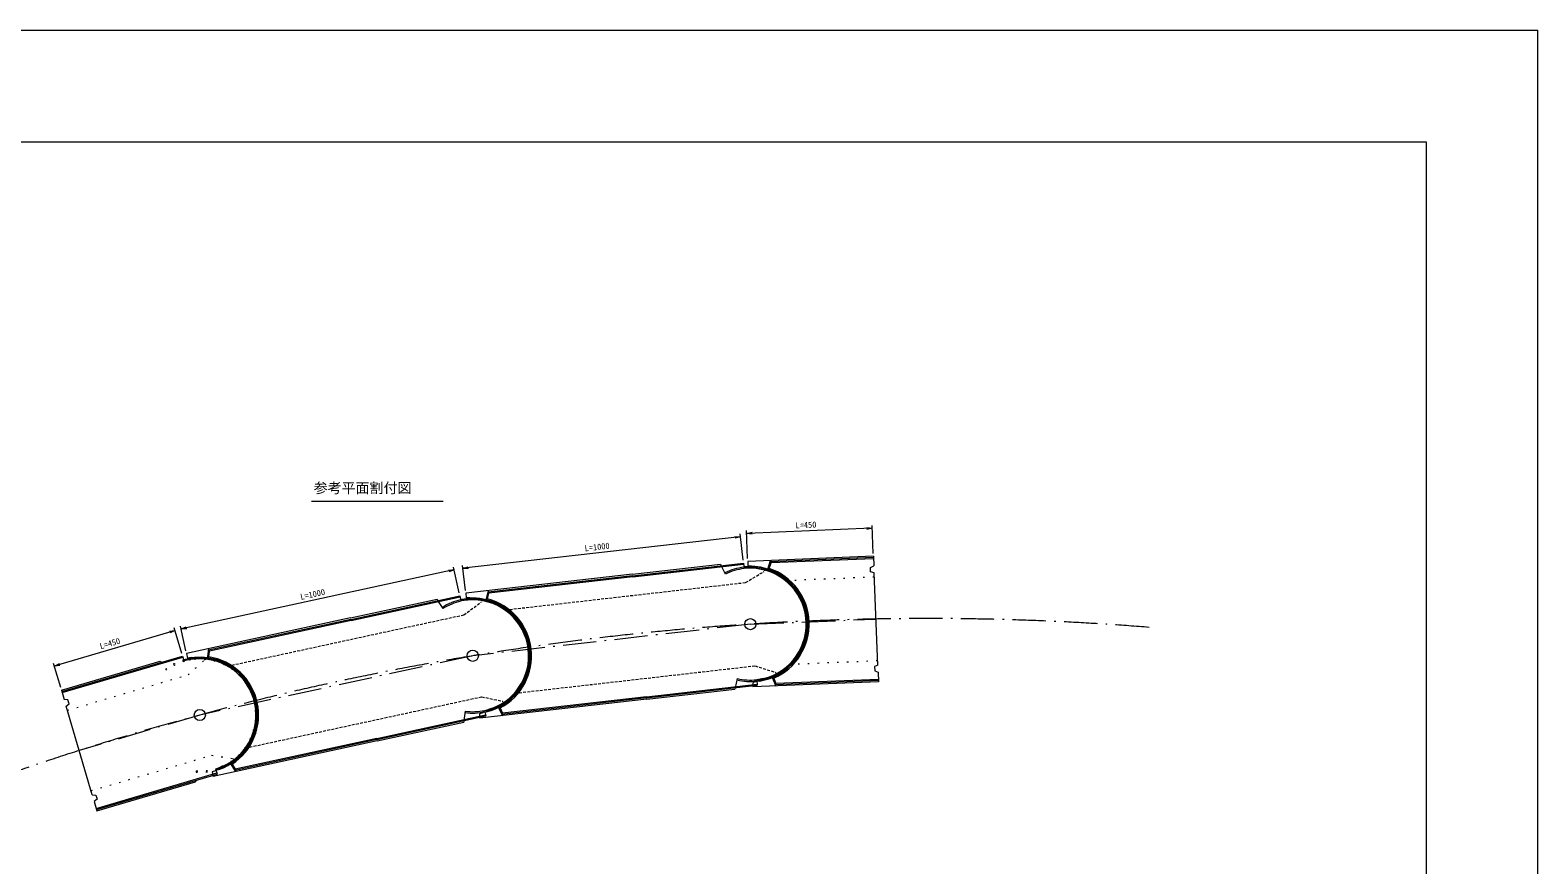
# Model space of a CAD drawing. Units: millimetres, scale not verified. Extents: x 43 to 84043, y -1 to 59399.
# Drawn here: x 57056 to 84043, y 44466 to 59399 of the extents above; entities that cross this region are included whole.
import ezdxf
from ezdxf.enums import TextEntityAlignment as Align

# ---------------------------------------------------------------- set-up
doc = ezdxf.new("R2010")
doc.units = ezdxf.units.MM
doc.header["$LTSCALE"] = 100
for name, pattern in [('DASHED_DOTTED', [9.25, 6, -1.5, 0.25, -1.5]), ('DOTTED', [1.75, 0.25, -1.5]), ('USER1', [0.75, 0.5, -0.25])]:
    doc.linetypes.add(name, pattern=pattern)
for name, color, linetype, lineweight in [('0_2', 7, 'Continuous', 18), ('D-STR-DIM（寸法）', 7, 'Continuous', 18), ('D-STR-STR2（構造物）', 7, 'Continuous', 18), ('D-STR-STRn（構造物）', 7, 'Continuous', 18), ('D-STR（構造物外形線）', 1, 'Continuous', 18), ('D-TTL(外枠）', 2, 'Continuous', 18), ('DEFPOINTS_3', 8, 'Continuous', 18)]:
    doc.layers.add(name, color=color, linetype=linetype, lineweight=lineweight)
doc.layers.add('D-TTL-TXT（文字）', color=7, linetype='Continuous')
doc.styles.add('ＭＳ ゴシック', font='')
doc.styles.get('ＭＳ ゴシック').set_extended_font_data('MS Gothic')

msp = doc.modelspace()

# ---------------------------------------------------------------- linework, layer by layer
at = {"layer": '0_2'}
for p, q in [((72030.9, 50499.5), (72128.9, 50487.3)), ((72128.9, 50487.3), (72032.2, 50467)), ((72128.9, 50487.3), (72116, 50486.7)), ((69670.3, 50341.6), (69769, 50336.4)), ((69769, 50336.4), (69674, 50309.3)), ((69769, 50336.4), (69756.1, 50335)), ((69880.8, 50395.2), (69977.6, 50415.4)), ((69880.8, 50395.2), (69893.8, 50395.7)), ((69978.9, 50383), (69880.8, 50395.2)), ((64547, 49740.1), (64645.7, 49744.9)), ((64645.7, 49744.9), (64553.9, 49708.3)), ((64645.7, 49744.9), (64633, 49742.1)), ((64801.2, 49770.5), (64896.2, 49797.7)), ((64801.2, 49770.5), (64814.1, 49772)), ((64899.9, 49765.4), (64801.2, 49770.5)), ((59550.5, 48645.3), (59648.6, 48657.2)), ((59648.6, 48657.2), (59559.7, 48614.1)), ((59648.6, 48657.2), (59636.1, 48653.6)), ((59759.3, 48685.5), (59851.1, 48722)), ((59858, 48690.2), (59759.3, 48685.5)), ((59759.3, 48685.5), (59772, 48688.2)), ((57490, 48022.5), (57579, 48065.6)), ((57588.1, 48034.4), (57490, 48022.5)), ((57490, 48022.5), (57502.5, 48026.1))]:
    msp.add_line(p, q, dxfattribs=at)
at = {"layer": 'D-STR-DIM（寸法）'}
for p, q in [((62092.4, 50970.6), (64446.8, 50970.6)), ((72116, 50486.7), (69893.8, 50395.7)), ((72147.4, 50037.6), (72126.9, 50537.2)), ((69756.1, 50335), (64814.1, 49772)), ((69817.1, 49914.2), (69763.4, 50386.1)), ((69899.2, 49945.6), (69878.8, 50445.2)), ((64633, 49742.1), (59772, 48688.2)), ((64735.8, 49329.5), (64635.1, 49793.7)), ((64846.5, 49373.1), (64795.5, 49820.2)), ((59636.1, 48653.6), (57502.5, 48026.1)), ((59768.5, 48249.5), (59634.5, 48705.2)), ((59844, 48294.5), (59748.7, 48734.3)), ((57602.9, 47638.7), (57475.9, 48070.4))]:
    msp.add_line(p, q, dxfattribs=at)
at = {"layer": 'D-STR-DIM（寸法）', "color": 2}
for centre in [(69947.3, 48771.6), (69947.3, 48771.6), (64979.4, 48205.6), (64979.4, 48205.6), (60093, 47146.2), (60093, 47146.2)]:
    msp.add_circle(centre, 100, dxfattribs=at)
at = {"layer": 'D-STR-STR2（構造物）', "linetype": 'DOTTED'}
for p, q in [((72164.7, 49613), (70588.8, 49548.5)), ((72226.1, 48114.2), (70650.2, 48049.7)), ((57722.8, 47231), (59881.4, 47865.8)), ((58146, 45791.9), (60304.6, 46426.7))]:
    msp.add_line(p, q, dxfattribs=at)
at = {"layer": 'D-STR-STRn（構造物）', "linetype": 'USER1'}
for p, q in [((69862.4, 49516.7), (70193.4, 49714.4)), ((65563, 49027), (69862.4, 49516.7)), ((64820.5, 48938.6), (65130.1, 49168.3)), ((60591.5, 48021.7), (64820.5, 48938.6)), ((65732.7, 47536.6), (70032.2, 48026.4)), ((70032.2, 48026.4), (70399.1, 47908.2)), ((60909.3, 46555.8), (65138.4, 47472.7)), ((65138.4, 47472.7), (65515.2, 47391.7))]:
    msp.add_line(p, q, dxfattribs=at)
at = {"layer": 'D-STR-STRn（構造物）'}
for p, q in [((70199.4, 49739.3), (70200.9, 49726.3)), ((65133.6, 49193.7), (65136.3, 49181)), ((70410.6, 47885.4), (70409.1, 47898.3)), ((65528.9, 47370.1), (65526.2, 47382.9))]:
    msp.add_line(p, q, dxfattribs=at)
at = {"layer": 'D-STR-STRn（構造物）', "linetype": 'DASHED_DOTTED'}
for p, q in [((69947.3, 48771.6), (72195.4, 48863.6)), ((69947.3, 48771.6), (64979.4, 48205.6)), ((64979.4, 48205.6), (60093, 47146.2)), ((60093, 47146.2), (57934.4, 46511.4))]:
    msp.add_line(p, q, dxfattribs=at)
at = {"layer": 'D-STR-STRn（構造物）', "color": 2, "linetype": 'DASHED_DOTTED'}
msp.add_arc((73116.4, -1127.9), 50000, 85.44825, 111.8037, dxfattribs=at)
at = {"layer": 'D-STR（構造物外形線）'}
for p, q in [((72149.4, 49987.7), (69901.3, 49895.6)), ((72150.4, 49962.7), (70302.3, 49887)), ((72151.3, 49942.6), (70317.1, 49867.5)), ((72149.4, 49987.7), (72156.6, 49812.9)), ((67837.8, 49663.5), (64852.1, 49323.4)), ((67837.8, 49663.5), (69413.1, 49843)), ((67840.6, 49638.7), (69822.8, 49864.5)), ((67842.9, 49618.7), (69825.1, 49844.5)), ((69413.1, 49843), (69425, 49819.2)), ((69501.1, 49666.5), (69425, 49819.2)), ((69822.8, 49864.5), (69834.1, 49765.1)), ((69956.4, 49796.5), (69830.7, 49794.9)), ((69958.6, 49776.5), (69833, 49775.1)), ((69959.2, 49771.5), (69833.6, 49770.1)), ((69901.3, 49895.6), (69904.7, 49813.4)), ((69969.9, 49809.4), (69904.7, 49813.4)), ((69981.1, 49778.6), (69969.9, 49809.4)), ((70030.3, 49800.7), (69971.8, 49804.2)), ((70031.3, 49775.6), (69981.1, 49778.6)), ((70260.5, 49755.4), (70310.4, 49912.4)), ((70285.5, 49768.2), (70260.5, 49755.4)), ((70285.5, 49768.2), (70317.1, 49867.5)), ((70317.1, 49867.5), (70302.3, 49887)), ((72097.6, 49785.3), (72156.6, 49812.9)), ((72100.7, 49710.3), (72097.6, 49785.3)), ((72161.7, 49687.9), (72100.7, 49710.3)), ((72229.2, 48039.3), (72161.7, 49687.9)), ((67840.6, 49638.7), (65252.7, 49343.9)), ((67842.9, 49618.7), (65268.9, 49325.5)), ((62791.4, 48882.4), (64340.9, 49218.3)), ((62796.7, 48858), (64746.4, 49280.7)), ((62800.9, 48838.3), (64750.6, 49261)), ((64340.9, 49218.3), (64355.1, 49195.8)), ((64446.1, 49051.5), (64355.1, 49195.8)), ((64746.4, 49280.7), (64767.6, 49182.9)), ((64886, 49226.4), (64761.2, 49212.2)), ((64890.3, 49206.7), (64765.4, 49192.7)), ((64891.4, 49201.8), (64766.5, 49187.8)), ((64852.1, 49323.4), (64861.4, 49241.6)), ((64926.8, 49242.3), (64861.4, 49241.6)), ((64940.2, 49212.5), (64926.8, 49242.3)), ((64987.6, 49238.1), (64929, 49237.3)), ((64990.5, 49213.1), (64940.2, 49212.5)), ((65214.7, 49185.3), (65258.9, 49369.8)), ((65244.6, 49224.2), (65220.5, 49209.6)), ((65244.6, 49224.2), (65268.9, 49325.5)), ((65268.9, 49325.5), (65252.7, 49343.9)), ((62791.4, 48882.4), (59854.6, 48245.7)), ((62796.7, 48858), (60251.2, 48306.1)), ((62800.9, 48838.3), (60269.1, 48289.4)), ((60229.1, 48144.5), (60254.8, 48332.4)), ((57617, 47590.7), (59382.7, 48110)), ((57624, 47566.7), (59782.6, 48201.5)), ((57629.7, 47547.5), (59788.3, 48182.2)), ((59382.7, 48110), (59398.5, 48088.6)), ((59782.6, 48201.5), (59810.8, 48105.6)), ((59925.9, 48157.5), (59802.4, 48134.4)), ((59931.6, 48138.2), (59808, 48115.2)), ((59854.6, 48245.7), (59872, 48165.2)), ((59937, 48172.5), (59872, 48165.2)), ((59953.4, 48144.1), (59937, 48172.5)), ((59998, 48174.3), (59939.7, 48167.7)), ((60003.3, 48149.7), (59953.4, 48144.1)), ((60255, 48186.2), (60232.5, 48169.2)), ((60269.1, 48289.4), (60251.2, 48306.1)), ((60255, 48186.2), (60269.1, 48289.4)), ((72229.2, 48039.3), (72170.2, 48012)), ((69713.9, 47799.2), (69674, 47633.3)), ((70063.4, 47770.6), (70054.6, 47739.1)), ((70060.5, 47778), (70071.8, 47678.6)), ((70183.8, 47799.9), (70061.1, 47773)), ((70184.4, 47794.9), (70061.6, 47768.1)), ((70113.1, 47777.8), (70063.4, 47770.6)), ((70186.7, 47774.9), (70063.9, 47748.2)), ((70365.9, 47805.9), (70339.8, 47816.6)), ((70339.8, 47816.6), (70402.5, 47664.3)), ((70365.9, 47805.9), (70405.5, 47709.5)), ((72239.6, 47784.6), (70405.5, 47709.5)), ((72170.2, 48012), (72173.3, 47937)), ((72173.3, 47937), (72234.3, 47914.3)), ((72234.3, 47914.3), (72241.5, 47739.6)), ((57617, 47590.7), (57666.3, 47422.9)), ((68087.4, 47472.8), (70069.5, 47698.6)), ((68089.6, 47452.8), (70071.8, 47678.6)), ((68092.5, 47428), (69667.8, 47607.5)), ((69674, 47633.3), (69667.8, 47607.5)), ((70054.6, 47739.1), (69990, 47729.8)), ((69990, 47729.8), (69993.3, 47647.5)), ((72241.5, 47739.6), (69993.3, 47647.5)), ((70114.1, 47752.6), (70056.1, 47744.4)), ((72240.4, 47764.5), (70392.3, 47688.9)), ((70405.5, 47709.5), (70392.3, 47688.9)), ((57731, 47415.7), (57666.3, 47422.9)), ((57701.6, 47302.9), (57752.2, 47343.7)), ((58167.1, 45719.9), (57701.6, 47302.9)), ((57752.2, 47343.7), (57731, 47415.7)), ((68092.5, 47428), (65106.8, 47087.9)), ((65191.3, 47228.3), (65212.5, 47130.6)), ((65311.8, 47262.5), (65192.4, 47223.5)), ((65312.9, 47257.6), (65193.4, 47218.6)), ((65317.2, 47237.9), (65197.7, 47199)), ((65466.9, 47272.8), (65440.1, 47281.6)), ((65440.1, 47281.6), (65513.6, 47134.2)), ((65466.9, 47272.8), (65513.3, 47179.6)), ((68089.6, 47452.8), (65501.7, 47158)), ((68087.4, 47472.8), (65513.3, 47179.6)), ((63258.6, 46727.5), (65208.3, 47150.3)), ((63262.8, 46707.9), (65212.5, 47130.6)), ((63268.1, 46683.5), (64817.6, 47019.4)), ((64821.2, 47045.8), (64817.6, 47019.4)), ((64844.3, 47214.8), (64821.2, 47045.8)), ((65161.3, 47183.6), (65097.5, 47169.7)), ((65097.5, 47169.7), (65106.8, 47087.9)), ((65167.7, 47215.8), (65161.3, 47183.6)), ((65219.6, 47201.5), (65162.4, 47189)), ((65216.8, 47226.5), (65167.7, 47215.8)), ((65513.3, 47179.6), (65501.7, 47158)), ((63262.8, 46707.9), (60717.3, 46156)), ((63258.6, 46727.5), (60726.7, 46178.6)), ((63268.1, 46683.5), (60331.3, 46046.8)), ((60375.1, 46186.8), (60403.3, 46090.9)), ((60379.2, 46180.1), (60376, 46147.5)), ((60432.3, 46171.1), (60376.5, 46153)), ((60494.2, 46224.8), (60377.9, 46177.2)), ((60427, 46195.7), (60379.2, 46180.1)), ((60499.9, 46205.5), (60383.6, 46158.1)), ((60671.1, 46266.7), (60643.7, 46272.8)), ((60643.7, 46272.8), (60731.5, 46133.5)), ((60671.1, 46266.7), (60726.7, 46178.6)), ((60726.7, 46178.6), (60717.3, 46156)), ((58239, 45475.4), (60397.6, 46110.2)), ((58244.7, 45456.1), (60403.3, 46090.9)), ((58251.8, 45432.1), (60017.5, 45951.4)), ((60019.2, 45977.9), (60017.5, 45951.4)), ((60376, 46147.5), (60313.9, 46127.2)), ((60313.9, 46127.2), (60331.3, 46046.8)), ((58167.1, 45719.9), (58231.7, 45713)), ((58252.9, 45641), (58202.4, 45599.9)), ((58231.7, 45713), (58252.9, 45641)), ((58202.4, 45599.9), (58251.8, 45432.1))]:
    msp.add_line(p, q, dxfattribs=at)
at = {"layer": 'D-STR（構造物外形線）', "linetype": 'DOTTED'}
for p, q in [((59499.7, 47951.2), (59398.5, 48088.6)), ((59933, 48133.3), (59809.4, 48110.4)), ((60175.1, 48142.8), (60178.8, 48130.4)), ((60492.8, 46229.6), (60376.5, 46182)), ((60701.6, 46352.7), (60697.9, 46365.2)), ((60030, 46148.2), (60019.2, 45977.9))]:
    msp.add_line(p, q, dxfattribs=at)
at = {"layer": 'D-STR（構造物外形線）', "color": 7, "linetype": 'DOTTED'}
for p, q in [((59881.4, 47865.8), (60178.8, 48130.4)), ((60304.6, 46426.7), (60697.9, 46365.2))]:
    msp.add_line(p, q, dxfattribs=at)
at = {"layer": 'D-STR（構造物外形線）'}
for centre, radius, start, end in [((69947.3, 48771.6), 1025, 96.49902, 116.49902), ((69947.3, 48771.6), 1000, 96.49902, 116.49902), ((69947.3, 48771.6), 1025, 283.50374, 89.49429), ((69947.3, 48771.6), 1005, 283.64386, 89.35417), ((69947.3, 48771.6), 1000, 283.67977, 89.31826), ((69947.3, 48771.6), 1032.5, 279.29826, 85.39107), ((69947.3, 48771.6), 1007.5, 279.47169, 85.21764), ((69947.3, 48771.6), 1052.5, 293.43349, 71.25584), ((64979.4, 48205.6), 1025, 102.23277, 122.23277), ((64979.4, 48205.6), 1000, 102.23277, 122.23277), ((64979.4, 48205.6), 1025, 289.23749, 95.22804), ((64979.4, 48205.6), 1005, 289.37761, 95.08792), ((64979.4, 48205.6), 1000, 289.41352, 95.05201), ((64979.4, 48205.6), 1032.5, 76.49902, 89.54542), ((64979.4, 48205.6), 1007.5, 76.49902, 89.37199), ((64979.4, 48205.6), 1007.5, 283.62604, 76.49902), ((64979.4, 48205.6), 1032.5, 283.45261, 76.49902), ((64979.4, 48205.6), 1052.5, 297.58784, 75.41019), ((60093, 47146.2), 1025, 293.39185, 99.38239), ((60093, 47146.2), 1005, 293.53196, 99.24227), ((60093, 47146.2), 1032.5, 82.23277, 95.27918), ((60093, 47146.2), 1007.5, 82.23277, 95.10574), ((60093, 47146.2), 1007.5, 289.35979, 82.23277), ((60093, 47146.2), 1032.5, 289.18636, 82.23277), ((60093, 47146.2), 1052.5, 303.32159, 81.14395), ((69947.3, 48771.6), 1025, 256.49902, 276.49902), ((69947.3, 48771.6), 1000, 256.49902, 276.49902), ((64979.4, 48205.6), 1000, 262.23277, 282.23277), ((64979.4, 48205.6), 1025, 262.23277, 282.23277)]:
    msp.add_arc(centre, radius, start, end, dxfattribs=at)
at = {"layer": 'D-STR（構造物外形線）', "linetype": 'DOTTED'}
for radius, start, end in [(1025, 106.38712, 126.38712), (1000, 106.38712, 126.38712), (1000, 293.56787, 99.20636), (1025, 266.38712, 286.38712), (1000, 266.38712, 286.38712)]:
    msp.add_arc((60093, 47146.2), radius, start, end, dxfattribs=at)
at = {"layer": 'D-TTL(外枠）'}
for p, q in [((2543.4, 57398.8), (82043.4, 57398.8)), ((82043.4, 57398.8), (82043.4, 1998.8))]:
    msp.add_line(p, q, dxfattribs=at)
at = {"layer": 'DEFPOINTS_3'}
for p in [(43.4, 59398.8), (84043.4, -1.2)]:
    msp.add_line(p, (84043.4, 59398.8), dxfattribs=at)

# ---------------------------------------------------------------- texts
at = {"layer": 'D-STR-DIM（寸法）', "style": 'ＭＳ ゴシック'}
for s, rotation, p in [('L=450', 2.345, (70759.5, 50451.2)), ('L=1000', 6.499, (66991.2, 50040.1)), ('L=1000', 12.233, (61911.4, 49172.5)), ('L=450', 16.387, (58328.8, 48290))]:
    msp.add_text(s, height=110, rotation=rotation, dxfattribs=at).set_placement(p, align=Align.BOTTOM_LEFT)
at = {"layer": 'D-TTL-TXT（文字）', "style": 'ＭＳ ゴシック'}
msp.add_text('参考平面割付図', height=183.3, dxfattribs=at).set_placement((62131.1, 51062.1), align=Align.BOTTOM_LEFT)

doc.saveas('drawing.dxf')
